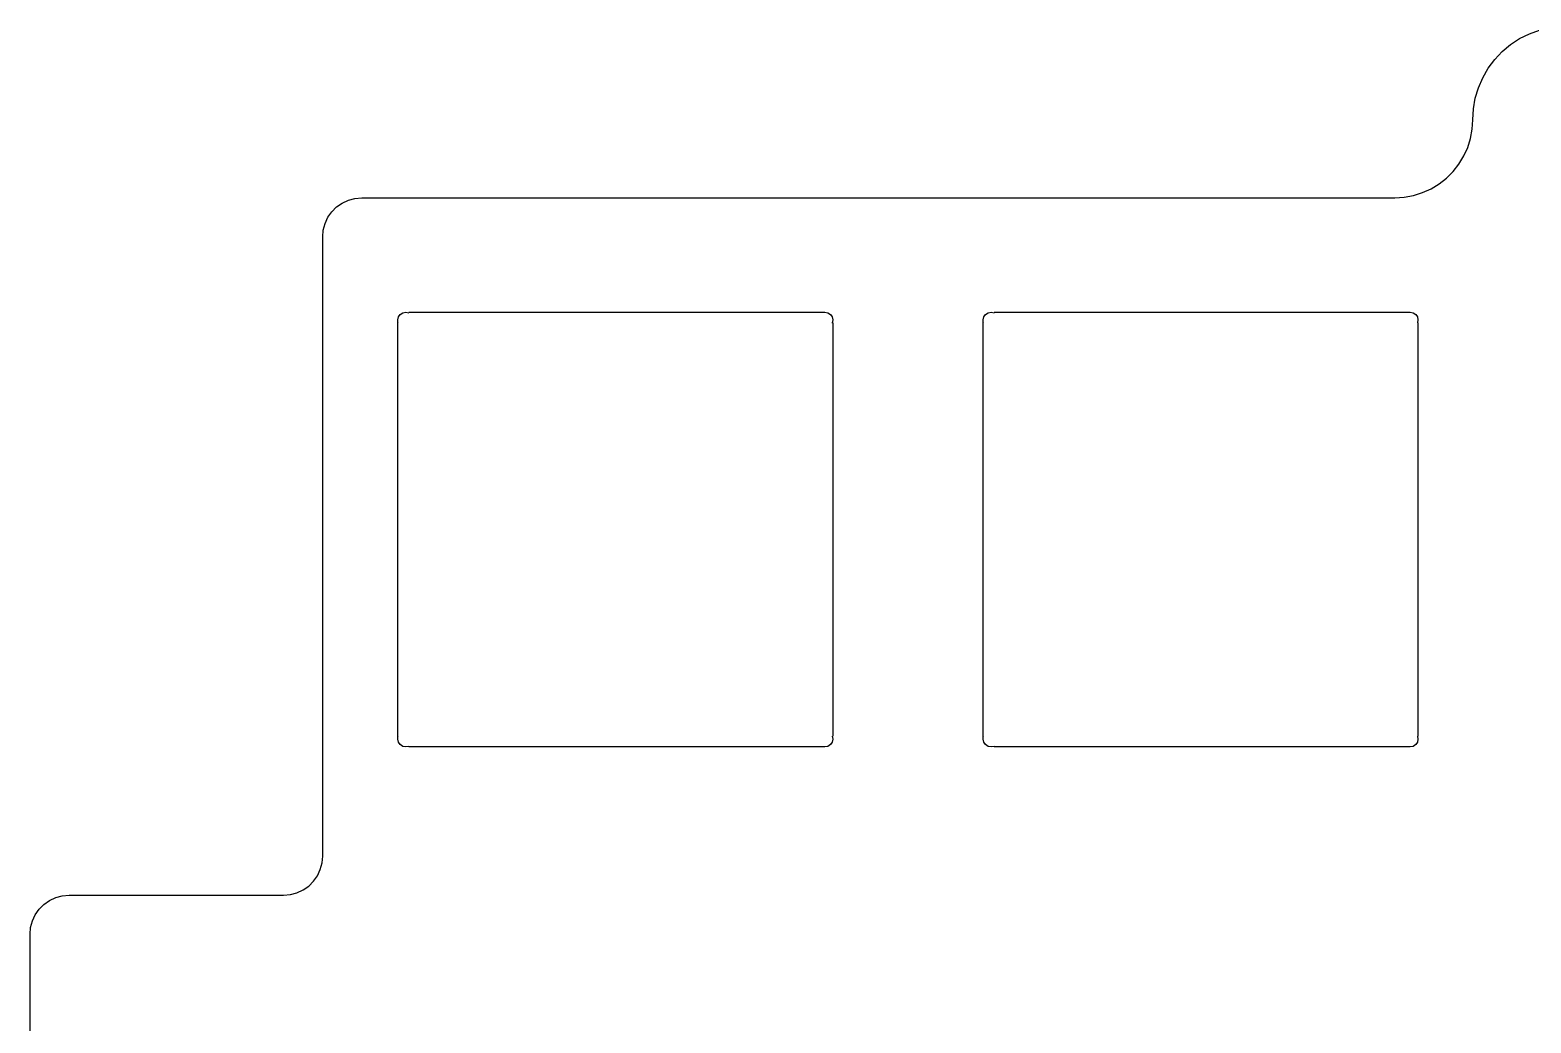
# Model space of a CAD drawing. Extents: x 229 to 416, y -167 to -34.
# Drawn here: x 238.12 to 286.98, y -66.86 to -34.55 of the extents above; entities that cross this region are included whole.
import ezdxf

# ---------------------------------------------------------------- set-up
doc = ezdxf.new("R2010")
doc.units = 0
doc.layers.add('Part__Feature1553', color=7, linetype='CONTINUOUS')

msp = doc.modelspace()

# ---------------------------------------------------------------- linework, layer by layer
at = {"layer": 'Part__Feature1553'}
for p, q in [((286.607, -34.8254), (286.924, -34.6663)), ((286.607, -34.8254, 1.58), (286.924, -34.6663, 1.58)), ((286.607, -34.8254, 1.58), (286.924, -34.6663, 1.58)), ((286.607, -34.8254), (286.924, -34.6663)), ((286.924, -34.6663), (287.257, -34.545)), ((286.924, -34.6663, 1.58), (287.257, -34.545, 1.58)), ((286.924, -34.6663, 1.58), (287.257, -34.545, 1.58)), ((286.924, -34.6663), (287.257, -34.545)), ((286.924, -34.6663), (286.924, -34.6663, 1.58)), ((286.924, -34.6663), (286.924, -34.6663, 1.58)), ((286.04, -35.248), (286.311, -35.0201)), ((286.04, -35.248, 1.58), (286.311, -35.0201, 1.58)), ((286.04, -35.248, 1.58), (286.311, -35.0201, 1.58)), ((286.04, -35.248), (286.311, -35.0201)), ((286.311, -35.0201), (286.607, -34.8254)), ((286.311, -35.0201, 1.58), (286.607, -34.8254, 1.58)), ((286.311, -35.0201, 1.58), (286.607, -34.8254, 1.58)), ((286.311, -35.0201), (286.607, -34.8254)), ((286.311, -35.0201), (286.311, -35.0201, 1.58)), ((286.311, -35.0201), (286.311, -35.0201, 1.58)), ((286.607, -34.8254), (286.607, -34.8254, 1.58)), ((286.607, -34.8254), (286.607, -34.8254, 1.58)), ((285.585, -35.7901), (285.796, -35.5058)), ((285.585, -35.7901, 1.58), (285.796, -35.5058, 1.58)), ((285.585, -35.7901, 1.58), (285.796, -35.5058, 1.58)), ((285.585, -35.7901), (285.796, -35.5058)), ((285.796, -35.5058), (286.04, -35.248)), ((285.796, -35.5058, 1.58), (286.04, -35.248, 1.58)), ((285.796, -35.5058, 1.58), (286.04, -35.248, 1.58)), ((285.796, -35.5058), (286.04, -35.248)), ((285.796, -35.5058), (285.796, -35.5058, 1.58)), ((285.796, -35.5058), (285.796, -35.5058, 1.58)), ((286.04, -35.248), (286.04, -35.248, 1.58)), ((286.04, -35.248), (286.04, -35.248, 1.58)), ((285.267, -36.4225), (285.407, -36.0971)), ((285.267, -36.4225, 1.58), (285.407, -36.0971, 1.58)), ((285.267, -36.4225, 1.58), (285.407, -36.0971, 1.58)), ((285.267, -36.4225), (285.407, -36.0971)), ((285.407, -36.0971), (285.585, -35.7901)), ((285.407, -36.0971, 1.58), (285.585, -35.7901, 1.58)), ((285.407, -36.0971, 1.58), (285.585, -35.7901, 1.58)), ((285.407, -36.0971), (285.585, -35.7901)), ((285.407, -36.0971), (285.407, -36.0971, 1.58)), ((285.407, -36.0971), (285.407, -36.0971, 1.58)), ((285.585, -35.7901), (285.585, -35.7901, 1.58)), ((285.585, -35.7901), (285.585, -35.7901, 1.58)), ((285.165, -36.7621), (285.267, -36.4225)), ((285.165, -36.7621, 1.58), (285.267, -36.4225, 1.58)), ((285.165, -36.7621, 1.58), (285.267, -36.4225, 1.58)), ((285.165, -36.7621), (285.267, -36.4225)), ((285.267, -36.4225), (285.267, -36.4225, 1.58)), ((285.267, -36.4225), (285.267, -36.4225, 1.58)), ((285.083, -37.465), (285.104, -37.1111)), ((285.083, -37.465, 1.58), (285.104, -37.1111, 1.58)), ((285.083, -37.465, 1.58), (285.104, -37.1111, 1.58)), ((285.083, -37.465), (285.104, -37.1111)), ((285.104, -37.1111), (285.165, -36.7621)), ((285.104, -37.1111, 1.58), (285.165, -36.7621, 1.58)), ((285.104, -37.1111, 1.58), (285.165, -36.7621, 1.58)), ((285.104, -37.1111), (285.165, -36.7621)), ((285.104, -37.1111), (285.104, -37.1111, 1.58)), ((285.104, -37.1111), (285.104, -37.1111, 1.58)), ((285.165, -36.7621), (285.165, -36.7621, 1.58)), ((285.165, -36.7621), (285.165, -36.7621, 1.58)), ((285.065, -37.7709), (285.083, -37.465)), ((285.065, -37.7709, 1.58), (285.083, -37.465, 1.58)), ((285.065, -37.7709, 1.58), (285.083, -37.465, 1.58)), ((285.065, -37.7709), (285.083, -37.465)), ((285.083, -37.465), (285.083, -37.465, 1.58)), ((285.083, -37.465), (285.083, -37.465, 1.58)), ((284.918, -38.3648), (285.01, -38.0723)), ((284.918, -38.3648, 1.58), (285.01, -38.0723, 1.58)), ((284.918, -38.3648, 1.58), (285.01, -38.0723, 1.58)), ((284.918, -38.3648), (285.01, -38.0723)), ((285.01, -38.0723), (285.065, -37.7709)), ((285.01, -38.0723, 1.58), (285.065, -37.7709, 1.58)), ((285.01, -38.0723, 1.58), (285.065, -37.7709, 1.58)), ((285.01, -38.0723), (285.065, -37.7709)), ((285.01, -38.0723), (285.01, -38.0723, 1.58)), ((285.01, -38.0723), (285.01, -38.0723, 1.58)), ((285.065, -37.7709), (285.065, -37.7709, 1.58)), ((285.065, -37.7709), (285.065, -37.7709, 1.58)), ((284.793, -38.6442), (284.918, -38.3648)), ((284.793, -38.6442, 1.58), (284.918, -38.3648, 1.58)), ((284.793, -38.6442, 1.58), (284.918, -38.3648, 1.58)), ((284.793, -38.6442), (284.918, -38.3648)), ((284.918, -38.3648), (284.918, -38.3648, 1.58)), ((284.918, -38.3648), (284.918, -38.3648, 1.58)), ((284.445, -39.1477), (284.634, -38.9065)), ((284.445, -39.1477, 1.58), (284.634, -38.9065, 1.58)), ((284.445, -39.1477, 1.58), (284.634, -38.9065, 1.58)), ((284.445, -39.1477), (284.634, -38.9065)), ((284.634, -38.9065), (284.793, -38.6442)), ((284.634, -38.9065, 1.58), (284.793, -38.6442, 1.58)), ((284.634, -38.9065, 1.58), (284.793, -38.6442, 1.58)), ((284.634, -38.9065), (284.793, -38.6442)), ((284.634, -38.9065), (284.634, -38.9065, 1.58)), ((284.634, -38.9065), (284.634, -38.9065, 1.58)), ((284.793, -38.6442), (284.793, -38.6442, 1.58)), ((284.793, -38.6442), (284.793, -38.6442, 1.58)), ((283.725, -39.7118), (283.987, -39.5533)), ((283.725, -39.7118, 1.58), (283.987, -39.5533, 1.58)), ((283.725, -39.7118, 1.58), (283.987, -39.5533, 1.58)), ((283.725, -39.7118), (283.987, -39.5533)), ((283.987, -39.5533), (284.228, -39.3643)), ((283.987, -39.5533, 1.58), (284.228, -39.3643, 1.58)), ((283.987, -39.5533, 1.58), (284.228, -39.3643, 1.58)), ((283.987, -39.5533), (284.228, -39.3643)), ((283.987, -39.5533), (283.987, -39.5533, 1.58)), ((283.987, -39.5533), (283.987, -39.5533, 1.58)), ((284.228, -39.3643), (284.445, -39.1477)), ((284.228, -39.3643, 1.58), (284.445, -39.1477, 1.58)), ((284.228, -39.3643, 1.58), (284.445, -39.1477, 1.58)), ((284.228, -39.3643), (284.445, -39.1477)), ((284.228, -39.3643), (284.228, -39.3643, 1.58)), ((284.228, -39.3643), (284.228, -39.3643, 1.58)), ((284.445, -39.1477), (284.445, -39.1477, 1.58)), ((284.445, -39.1477), (284.445, -39.1477, 1.58)), ((248.486, -40.0816), (248.699, -40.0243)), ((248.486, -40.0816, 1.58), (248.699, -40.0243, 1.58)), ((248.486, -40.0816, 1.58), (248.699, -40.0243, 1.58)), ((248.486, -40.0816), (248.699, -40.0243)), ((248.699, -40.0243), (248.92, -40.0025)), ((248.699, -40.0243, 1.58), (248.92, -40.0025, 1.58)), ((248.699, -40.0243, 1.58), (248.92, -40.0025, 1.58)), ((248.699, -40.0243), (248.92, -40.0025)), ((248.699, -40.0243), (248.699, -40.0243, 1.58)), ((248.699, -40.0243), (248.699, -40.0243, 1.58)), ((248.92, -40.0025), (282.546, -40.0025)), ((248.92, -40.0025, 1.58), (282.546, -40.0025, 1.58)), ((248.92, -40.0025), (248.92, -40.0025, 1.58)), ((248.92, -40.0025, 1.58), (282.546, -40.0025, 1.58)), ((248.92, -40.0025), (282.546, -40.0025)), ((248.92, -40.0025), (248.92, -40.0025, 1.58)), ((282.546, -40.0025), (282.852, -39.984)), ((282.546, -40.0025, 1.58), (282.852, -39.984, 1.58)), ((282.546, -40.0025, 1.58), (282.852, -39.984, 1.58)), ((282.546, -40.0025), (282.852, -39.984)), ((282.546, -40.0025), (282.546, -40.0025, 1.58)), ((282.546, -40.0025), (282.546, -40.0025, 1.58)), ((282.852, -39.984), (283.153, -39.9288)), ((282.852, -39.984, 1.58), (283.153, -39.9288, 1.58)), ((282.852, -39.984, 1.58), (283.153, -39.9288, 1.58)), ((282.852, -39.984), (283.153, -39.9288)), ((282.852, -39.984), (282.852, -39.984, 1.58)), ((282.852, -39.984), (282.852, -39.984, 1.58)), ((283.153, -39.9288), (283.446, -39.8376)), ((283.153, -39.9288, 1.58), (283.446, -39.8376, 1.58)), ((283.153, -39.9288, 1.58), (283.446, -39.8376, 1.58)), ((283.153, -39.9288), (283.446, -39.8376)), ((283.153, -39.9288), (283.153, -39.9288, 1.58)), ((283.153, -39.9288), (283.153, -39.9288, 1.58)), ((283.446, -39.8376), (283.725, -39.7118)), ((283.446, -39.8376, 1.58), (283.725, -39.7118, 1.58)), ((283.446, -39.8376, 1.58), (283.725, -39.7118, 1.58)), ((283.446, -39.8376), (283.725, -39.7118)), ((283.446, -39.8376), (283.446, -39.8376, 1.58)), ((283.446, -39.8376), (283.446, -39.8376, 1.58)), ((283.725, -39.7118), (283.725, -39.7118, 1.58)), ((283.725, -39.7118), (283.725, -39.7118, 1.58)), ((247.82, -40.64), (247.947, -40.4587)), ((247.82, -40.64, 1.58), (247.947, -40.4587, 1.58)), ((247.82, -40.64, 1.58), (247.947, -40.4587, 1.58)), ((247.82, -40.64), (247.947, -40.4587)), ((247.947, -40.4587), (248.104, -40.3021)), ((247.947, -40.4587, 1.58), (248.104, -40.3021, 1.58)), ((247.947, -40.4587, 1.58), (248.104, -40.3021, 1.58)), ((247.947, -40.4587), (248.104, -40.3021)), ((247.947, -40.4587), (247.947, -40.4587, 1.58)), ((247.947, -40.4587), (247.947, -40.4587, 1.58)), ((248.104, -40.3021), (248.285, -40.1751)), ((248.104, -40.3021, 1.58), (248.285, -40.1751, 1.58)), ((248.104, -40.3021, 1.58), (248.285, -40.1751, 1.58)), ((248.104, -40.3021), (248.285, -40.1751)), ((248.104, -40.3021), (248.104, -40.3021, 1.58)), ((248.104, -40.3021), (248.104, -40.3021, 1.58)), ((248.285, -40.1751), (248.486, -40.0816)), ((248.285, -40.1751, 1.58), (248.486, -40.0816, 1.58)), ((248.285, -40.1751, 1.58), (248.486, -40.0816, 1.58)), ((248.285, -40.1751), (248.486, -40.0816)), ((248.285, -40.1751), (248.285, -40.1751, 1.58)), ((248.285, -40.1751), (248.285, -40.1751, 1.58)), ((248.486, -40.0816), (248.486, -40.0816, 1.58)), ((248.486, -40.0816), (248.486, -40.0816, 1.58)), ((247.669, -41.0545), (247.727, -40.8406)), ((247.669, -41.0545, 1.58), (247.727, -40.8406, 1.58)), ((247.669, -41.0545, 1.58), (247.727, -40.8406, 1.58)), ((247.669, -41.0545), (247.727, -40.8406)), ((247.727, -40.8406), (247.82, -40.64)), ((247.727, -40.8406, 1.58), (247.82, -40.64, 1.58)), ((247.727, -40.8406, 1.58), (247.82, -40.64, 1.58)), ((247.727, -40.8406), (247.82, -40.64)), ((247.727, -40.8406), (247.727, -40.8406, 1.58)), ((247.727, -40.8406), (247.727, -40.8406, 1.58)), ((247.82, -40.64), (247.82, -40.64, 1.58)), ((247.82, -40.64), (247.82, -40.64, 1.58)), ((247.65, -41.275), (247.669, -41.0545)), ((247.65, -41.275, 1.58), (247.669, -41.0545, 1.58)), ((247.65, -41.275, 1.58), (247.669, -41.0545, 1.58)), ((247.65, -41.275), (247.669, -41.0545)), ((247.65, -61.43), (247.65, -41.275)), ((247.65, -61.43, 1.58), (247.65, -41.275, 1.58)), ((247.65, -41.275), (247.65, -41.275, 1.58)), ((247.65, -61.43, 1.58), (247.65, -41.275, 1.58)), ((247.65, -41.275), (247.65, -41.275, 1.58)), ((247.65, -61.43), (247.65, -41.275)), ((247.669, -41.0545), (247.669, -41.0545, 1.58)), ((247.669, -41.0545), (247.669, -41.0545, 1.58)), ((250.1, -43.979), (250.119, -43.8818)), ((250.1, -43.979, 1.58), (250.119, -43.8818, 1.58)), ((250.1, -43.979, 1.58), (250.119, -43.8818, 1.58)), ((250.1, -43.979), (250.119, -43.8818)), ((250.119, -43.8818), (250.174, -43.7994)), ((250.119, -43.8818, 1.58), (250.174, -43.7994, 1.58)), ((250.119, -43.8818, 1.58), (250.174, -43.7994, 1.58)), ((250.119, -43.8818), (250.174, -43.7994)), ((250.119, -43.8818), (250.119, -43.8818, 1.58)), ((250.119, -43.8818), (250.119, -43.8818, 1.58)), ((250.174, -43.7994), (250.257, -43.7443)), ((250.174, -43.7994, 1.58), (250.257, -43.7443, 1.58)), ((250.174, -43.7994, 1.58), (250.257, -43.7443, 1.58)), ((250.174, -43.7994), (250.257, -43.7443)), ((250.174, -43.7994), (250.174, -43.7994, 1.58)), ((250.174, -43.7994), (250.174, -43.7994, 1.58)), ((250.257, -43.7443), (250.354, -43.725)), ((250.257, -43.7443, 1.58), (250.354, -43.725, 1.58)), ((250.257, -43.7443, 1.58), (250.354, -43.725, 1.58)), ((250.257, -43.7443), (250.354, -43.725)), ((250.257, -43.7443), (250.257, -43.7443, 1.58)), ((250.257, -43.7443), (250.257, -43.7443, 1.58)), ((250.354, -43.725), (250.451, -43.7443)), ((250.354, -43.725, 1.58), (250.456, -43.7452, 1.58)), ((250.354, -43.725), (250.354, -43.725, 1.58)), ((250.354, -43.725), (250.354, -43.725, 1.58)), ((250.354, -43.725, 1.58), (250.456, -43.7452, 1.58)), ((250.354, -43.725), (250.451, -43.7443)), ((250.451, -43.725), (263.899, -43.725)), ((250.451, -43.725), (263.899, -43.725)), ((250.451, -43.7443), (250.451, -43.7443, 1.58)), ((250.451, -43.7443), (250.451, -43.7443, 1.58)), ((250.455, -43.725, 1.58), (263.899, -43.725, 1.58)), ((250.455, -43.725, 1.58), (263.899, -43.725, 1.58)), ((263.899, -43.725), (263.996, -43.725)), ((263.899, -43.725, 1.58), (263.996, -43.725, 1.58)), ((263.899, -43.725), (263.996, -43.725)), ((263.899, -43.725, 1.58), (263.996, -43.725, 1.58)), ((263.899, -43.7443), (263.899, -43.7443, 1.58)), ((263.899, -43.7443), (263.899, -43.7443, 1.58)), ((263.996, -43.725), (264.093, -43.7443)), ((263.996, -43.725, 1.58), (264.093, -43.7443, 1.58)), ((263.996, -43.725), (263.996, -43.725, 1.58)), ((263.996, -43.725), (263.996, -43.725, 1.58)), ((263.996, -43.725, 1.58), (264.093, -43.7443, 1.58)), ((263.996, -43.725), (264.093, -43.7443)), ((264.093, -43.7443), (264.176, -43.7994)), ((264.093, -43.7443, 1.58), (264.176, -43.7994, 1.58)), ((264.093, -43.7443), (264.093, -43.7443, 1.58)), ((264.093, -43.7443), (264.093, -43.7443, 1.58)), ((264.093, -43.7443, 1.58), (264.176, -43.7994, 1.58)), ((264.093, -43.7443), (264.176, -43.7994)), ((264.176, -43.7994), (264.231, -43.8818)), ((264.176, -43.7994, 1.58), (264.231, -43.8818, 1.58)), ((264.176, -43.7994), (264.176, -43.7994, 1.58)), ((264.176, -43.7994), (264.176, -43.7994, 1.58)), ((264.176, -43.7994, 1.58), (264.231, -43.8818, 1.58)), ((264.176, -43.7994), (264.231, -43.8818)), ((264.231, -43.8818), (264.25, -43.979)), ((264.231, -43.8818, 1.58), (264.25, -43.979, 1.58)), ((264.231, -43.8818), (264.231, -43.8818, 1.58)), ((264.231, -43.8818), (264.231, -43.8818, 1.58)), ((264.231, -43.8818, 1.58), (264.25, -43.979, 1.58)), ((264.231, -43.8818), (264.25, -43.979)), ((269.15, -43.979), (269.169, -43.8818)), ((269.15, -43.979, 1.58), (269.169, -43.8818, 1.58)), ((269.15, -43.979, 1.58), (269.169, -43.8818, 1.58)), ((269.15, -43.979), (269.169, -43.8818)), ((269.169, -43.8818), (269.224, -43.7994)), ((269.169, -43.8818, 1.58), (269.224, -43.7994, 1.58)), ((269.169, -43.8818, 1.58), (269.224, -43.7994, 1.58)), ((269.169, -43.8818), (269.224, -43.7994)), ((269.169, -43.8818), (269.169, -43.8818, 1.58)), ((269.169, -43.8818), (269.169, -43.8818, 1.58)), ((269.224, -43.7994), (269.307, -43.7443)), ((269.224, -43.7994, 1.58), (269.307, -43.7443, 1.58)), ((269.224, -43.7994, 1.58), (269.307, -43.7443, 1.58)), ((269.224, -43.7994), (269.307, -43.7443)), ((269.224, -43.7994), (269.224, -43.7994, 1.58)), ((269.224, -43.7994), (269.224, -43.7994, 1.58)), ((269.307, -43.7443), (269.404, -43.725)), ((269.307, -43.7443, 1.58), (269.404, -43.725, 1.58)), ((269.307, -43.7443, 1.58), (269.404, -43.725, 1.58)), ((269.307, -43.7443), (269.404, -43.725)), ((269.307, -43.7443), (269.307, -43.7443, 1.58)), ((269.307, -43.7443), (269.307, -43.7443, 1.58)), ((269.404, -43.725), (269.501, -43.7443)), ((269.404, -43.725, 1.58), (269.501, -43.7443, 1.58)), ((269.404, -43.725), (269.404, -43.725, 1.58)), ((269.404, -43.725), (269.404, -43.725, 1.58)), ((269.404, -43.725, 1.58), (269.501, -43.7443, 1.58)), ((269.404, -43.725), (269.501, -43.7443)), ((269.501, -43.725), (282.949, -43.725)), ((269.501, -43.725, 1.58), (282.949, -43.725, 1.58)), ((269.501, -43.725), (282.949, -43.725)), ((269.501, -43.725, 1.58), (282.949, -43.725, 1.58)), ((269.501, -43.7443), (269.501, -43.7443, 1.58)), ((269.501, -43.7443), (269.501, -43.7443, 1.58)), ((282.949, -43.725), (283.046, -43.725)), ((282.949, -43.725, 1.58), (283.046, -43.725, 1.58)), ((282.949, -43.725), (283.046, -43.725)), ((282.949, -43.725, 1.58), (283.046, -43.725, 1.58)), ((282.949, -43.7443), (282.949, -43.7443, 1.58)), ((282.949, -43.7443), (282.949, -43.7443, 1.58)), ((283.046, -43.725), (283.143, -43.7443)), ((283.046, -43.725, 1.58), (283.143, -43.7443, 1.58)), ((283.046, -43.725), (283.046, -43.725, 1.58)), ((283.046, -43.725), (283.046, -43.725, 1.58)), ((283.046, -43.725, 1.58), (283.143, -43.7443, 1.58)), ((283.046, -43.725), (283.143, -43.7443)), ((283.143, -43.7443), (283.226, -43.7994)), ((283.143, -43.7443, 1.58), (283.226, -43.7994, 1.58)), ((283.143, -43.7443), (283.143, -43.7443, 1.58)), ((283.143, -43.7443), (283.143, -43.7443, 1.58)), ((283.143, -43.7443, 1.58), (283.226, -43.7994, 1.58)), ((283.143, -43.7443), (283.226, -43.7994)), ((283.226, -43.7994), (283.281, -43.8818)), ((283.226, -43.7994, 1.58), (283.281, -43.8818, 1.58)), ((283.226, -43.7994), (283.226, -43.7994, 1.58)), ((283.226, -43.7994), (283.226, -43.7994, 1.58)), ((283.226, -43.7994, 1.58), (283.281, -43.8818, 1.58)), ((283.226, -43.7994), (283.281, -43.8818)), ((283.281, -43.8818), (283.3, -43.979)), ((283.281, -43.8818, 1.58), (283.3, -43.979, 1.58)), ((283.281, -43.8818), (283.281, -43.8818, 1.58)), ((283.281, -43.8818), (283.281, -43.8818, 1.58)), ((283.281, -43.8818, 1.58), (283.3, -43.979, 1.58)), ((283.281, -43.8818), (283.3, -43.979)), ((250.1, -44.0762), (250.1, -43.979)), ((250.1, -44.0762, 1.58), (250.1, -43.979, 1.58)), ((250.1, -44.0762), (250.1, -43.979)), ((250.1, -44.0762, 1.58), (250.1, -43.979, 1.58)), ((250.1, -43.979), (250.1, -43.979, 1.58)), ((250.1, -43.979), (250.1, -43.979, 1.58)), ((250.1, -57.5238), (250.1, -44.0762)), ((250.1, -57.5196, 1.58), (250.1, -44.0762, 1.58)), ((250.1, -57.5238), (250.1, -44.0762)), ((250.1, -57.5196, 1.58), (250.1, -44.0762, 1.58)), ((250.119, -44.0762), (250.119, -44.0762, 1.58)), ((250.119, -44.0762), (250.119, -44.0762, 1.58)), ((264.25, -43.979, 1.58), (264.23, -44.0807, 1.58)), ((264.25, -43.979, 1.58), (264.23, -44.0807, 1.58)), ((264.25, -43.979), (264.231, -44.0762)), ((264.25, -43.979), (264.231, -44.0762)), ((264.231, -44.0762), (264.231, -44.0762, 1.58)), ((264.231, -44.0762), (264.231, -44.0762, 1.58)), ((264.25, -43.979), (264.25, -43.979, 1.58)), ((264.25, -43.979), (264.25, -43.979, 1.58)), ((264.25, -44.0762), (264.25, -57.5238)), ((264.25, -44.0762), (264.25, -57.5238)), ((264.25, -44.0804, 1.58), (264.25, -57.5238, 1.58)), ((264.25, -44.0804, 1.58), (264.25, -57.5238, 1.58)), ((269.15, -44.0762), (269.15, -43.979)), ((269.15, -44.0762, 1.58), (269.15, -43.979, 1.58)), ((269.15, -44.0762), (269.15, -43.979)), ((269.15, -44.0762, 1.58), (269.15, -43.979, 1.58)), ((269.15, -43.979), (269.15, -43.979, 1.58)), ((269.15, -43.979), (269.15, -43.979, 1.58)), ((269.15, -57.5238), (269.15, -44.0762)), ((269.15, -57.5238, 1.58), (269.15, -44.0762, 1.58)), ((269.15, -57.5238), (269.15, -44.0762)), ((269.15, -57.5238, 1.58), (269.15, -44.0762, 1.58)), ((269.169, -44.0762), (269.169, -44.0762, 1.58)), ((269.169, -44.0762), (269.169, -44.0762, 1.58)), ((283.3, -43.979), (283.281, -44.0762)), ((283.3, -43.979, 1.58), (283.281, -44.0762, 1.58)), ((283.3, -43.979, 1.58), (283.281, -44.0762, 1.58)), ((283.3, -43.979), (283.281, -44.0762)), ((283.281, -44.0762), (283.281, -44.0762, 1.58)), ((283.281, -44.0762), (283.281, -44.0762, 1.58)), ((283.3, -43.979), (283.3, -43.979, 1.58)), ((283.3, -43.979), (283.3, -43.979, 1.58)), ((283.3, -44.0762), (283.3, -57.5238)), ((283.3, -44.0762, 1.58), (283.3, -57.5238, 1.58)), ((283.3, -44.0762), (283.3, -57.5238)), ((283.3, -44.0762, 1.58), (283.3, -57.5238, 1.58)), ((250.1, -57.621, 1.58), (250.1, -57.5196, 1.58)), ((250.1, -57.621, 1.58), (250.1, -57.5196, 1.58)), ((250.1, -57.621), (250.1, -57.5238)), ((250.1, -57.621), (250.1, -57.5238)), ((250.119, -57.7182), (250.1, -57.621)), ((250.119, -57.7182, 1.58), (250.1, -57.621, 1.58)), ((250.119, -57.7182, 1.58), (250.1, -57.621, 1.58)), ((250.1, -57.621), (250.1, -57.621, 1.58)), ((250.119, -57.7182), (250.1, -57.621)), ((250.1, -57.621), (250.1, -57.621, 1.58)), ((250.119, -57.5238), (250.119, -57.5238, 1.58)), ((250.119, -57.5238), (250.119, -57.5238, 1.58)), ((264.231, -57.5238), (264.25, -57.621)), ((264.231, -57.5238, 1.58), (264.25, -57.621, 1.58)), ((264.231, -57.5238), (264.231, -57.5238, 1.58)), ((264.231, -57.5238), (264.231, -57.5238, 1.58)), ((264.231, -57.5238, 1.58), (264.25, -57.621, 1.58)), ((264.231, -57.5238), (264.25, -57.621)), ((264.25, -57.621), (264.231, -57.7182)), ((264.25, -57.621, 1.58), (264.231, -57.7182, 1.58)), ((264.25, -57.621, 1.58), (264.231, -57.7182, 1.58)), ((264.25, -57.621), (264.231, -57.7182)), ((264.25, -57.621), (264.25, -57.621, 1.58)), ((264.25, -57.621), (264.25, -57.621, 1.58)), ((269.15, -57.621), (269.15, -57.5238)), ((269.15, -57.621, 1.58), (269.15, -57.5238, 1.58)), ((269.15, -57.621), (269.15, -57.5238)), ((269.15, -57.621, 1.58), (269.15, -57.5238, 1.58)), ((269.169, -57.7182), (269.15, -57.621)), ((269.169, -57.7182, 1.58), (269.15, -57.621, 1.58)), ((269.169, -57.7182, 1.58), (269.15, -57.621, 1.58)), ((269.15, -57.621), (269.15, -57.621, 1.58)), ((269.169, -57.7182), (269.15, -57.621)), ((269.15, -57.621), (269.15, -57.621, 1.58)), ((269.169, -57.5238), (269.169, -57.5238, 1.58)), ((269.169, -57.5238), (269.169, -57.5238, 1.58)), ((283.281, -57.5238), (283.3, -57.621)), ((283.281, -57.5238, 1.58), (283.3, -57.621, 1.58)), ((283.281, -57.5238), (283.281, -57.5238, 1.58)), ((283.281, -57.5238), (283.281, -57.5238, 1.58)), ((283.281, -57.5238, 1.58), (283.3, -57.621, 1.58)), ((283.281, -57.5238), (283.3, -57.621)), ((283.3, -57.621), (283.281, -57.7182)), ((283.3, -57.621, 1.58), (283.281, -57.7182, 1.58)), ((283.3, -57.621, 1.58), (283.281, -57.7182, 1.58)), ((283.3, -57.621), (283.281, -57.7182)), ((283.3, -57.621), (283.3, -57.621, 1.58)), ((283.3, -57.621), (283.3, -57.621, 1.58)), ((250.174, -57.8006), (250.119, -57.7182)), ((250.174, -57.8006, 1.58), (250.119, -57.7182, 1.58)), ((250.174, -57.8006, 1.58), (250.119, -57.7182, 1.58)), ((250.119, -57.7182), (250.119, -57.7182, 1.58)), ((250.174, -57.8006), (250.119, -57.7182)), ((250.119, -57.7182), (250.119, -57.7182, 1.58)), ((250.257, -57.8557), (250.174, -57.8006)), ((250.257, -57.8557, 1.58), (250.174, -57.8006, 1.58)), ((250.257, -57.8557, 1.58), (250.174, -57.8006, 1.58)), ((250.174, -57.8006), (250.174, -57.8006, 1.58)), ((250.257, -57.8557), (250.174, -57.8006)), ((250.174, -57.8006), (250.174, -57.8006, 1.58)), ((250.354, -57.875), (250.257, -57.8557)), ((250.354, -57.875, 1.58), (250.257, -57.8557, 1.58)), ((250.354, -57.875, 1.58), (250.257, -57.8557, 1.58)), ((250.257, -57.8557), (250.257, -57.8557, 1.58)), ((250.354, -57.875), (250.257, -57.8557)), ((250.257, -57.8557), (250.257, -57.8557, 1.58)), ((250.451, -57.8557), (250.354, -57.875)), ((250.451, -57.8557, 1.58), (250.354, -57.875, 1.58)), ((250.451, -57.8557, 1.58), (250.354, -57.875, 1.58)), ((250.451, -57.8557), (250.354, -57.875)), ((250.354, -57.875), (250.354, -57.875, 1.58)), ((250.354, -57.875), (250.354, -57.875, 1.58)), ((250.451, -57.8557), (250.451, -57.8557, 1.58)), ((250.451, -57.8557), (250.451, -57.8557, 1.58)), ((263.899, -57.875), (250.451, -57.875)), ((263.895, -57.875, 1.58), (250.451, -57.875, 1.58)), ((263.899, -57.875), (250.451, -57.875)), ((263.895, -57.875, 1.58), (250.451, -57.875, 1.58)), ((263.996, -57.875, 1.58), (263.895, -57.875, 1.58)), ((263.996, -57.875, 1.58), (263.895, -57.875, 1.58)), ((263.899, -57.8557), (263.899, -57.8557, 1.58)), ((263.899, -57.8557), (263.899, -57.8557, 1.58)), ((263.996, -57.875), (263.899, -57.875)), ((263.996, -57.875), (263.899, -57.875)), ((264.093, -57.8557), (263.996, -57.875)), ((264.093, -57.8557, 1.58), (263.996, -57.875, 1.58)), ((264.093, -57.8557, 1.58), (263.996, -57.875, 1.58)), ((264.093, -57.8557), (263.996, -57.875)), ((263.996, -57.875), (263.996, -57.875, 1.58)), ((263.996, -57.875), (263.996, -57.875, 1.58)), ((264.176, -57.8006), (264.093, -57.8557)), ((264.176, -57.8006, 1.58), (264.093, -57.8557, 1.58)), ((264.176, -57.8006, 1.58), (264.093, -57.8557, 1.58)), ((264.176, -57.8006), (264.093, -57.8557)), ((264.093, -57.8557), (264.093, -57.8557, 1.58)), ((264.093, -57.8557), (264.093, -57.8557, 1.58)), ((264.231, -57.7182), (264.176, -57.8006)), ((264.231, -57.7182, 1.58), (264.176, -57.8006, 1.58)), ((264.231, -57.7182, 1.58), (264.176, -57.8006, 1.58)), ((264.231, -57.7182), (264.176, -57.8006)), ((264.176, -57.8006), (264.176, -57.8006, 1.58)), ((264.176, -57.8006), (264.176, -57.8006, 1.58)), ((264.231, -57.7182), (264.231, -57.7182, 1.58)), ((264.231, -57.7182), (264.231, -57.7182, 1.58)), ((269.224, -57.8006), (269.169, -57.7182)), ((269.224, -57.8006, 1.58), (269.169, -57.7182, 1.58)), ((269.224, -57.8006, 1.58), (269.169, -57.7182, 1.58)), ((269.169, -57.7182), (269.169, -57.7182, 1.58)), ((269.224, -57.8006), (269.169, -57.7182)), ((269.169, -57.7182), (269.169, -57.7182, 1.58)), ((269.307, -57.8557), (269.224, -57.8006)), ((269.307, -57.8557, 1.58), (269.224, -57.8006, 1.58)), ((269.307, -57.8557, 1.58), (269.224, -57.8006, 1.58)), ((269.224, -57.8006), (269.224, -57.8006, 1.58)), ((269.307, -57.8557), (269.224, -57.8006)), ((269.224, -57.8006), (269.224, -57.8006, 1.58)), ((269.404, -57.875), (269.307, -57.8557)), ((269.404, -57.875, 1.58), (269.307, -57.8557, 1.58)), ((269.404, -57.875, 1.58), (269.307, -57.8557, 1.58)), ((269.307, -57.8557), (269.307, -57.8557, 1.58)), ((269.404, -57.875), (269.307, -57.8557)), ((269.307, -57.8557), (269.307, -57.8557, 1.58)), ((269.501, -57.8557), (269.404, -57.875)), ((269.501, -57.8557, 1.58), (269.404, -57.875, 1.58)), ((269.501, -57.8557, 1.58), (269.404, -57.875, 1.58)), ((269.501, -57.8557), (269.404, -57.875)), ((269.404, -57.875), (269.404, -57.875, 1.58)), ((269.404, -57.875), (269.404, -57.875, 1.58)), ((269.501, -57.8557), (269.501, -57.8557, 1.58)), ((269.501, -57.8557), (269.501, -57.8557, 1.58)), ((282.949, -57.875), (269.501, -57.875)), ((282.949, -57.875, 1.58), (269.501, -57.875, 1.58)), ((282.949, -57.875), (269.501, -57.875)), ((282.949, -57.875, 1.58), (269.501, -57.875, 1.58)), ((282.949, -57.8557), (282.949, -57.8557, 1.58)), ((282.949, -57.8557), (282.949, -57.8557, 1.58)), ((283.046, -57.875), (282.949, -57.875)), ((283.046, -57.875, 1.58), (282.949, -57.875, 1.58)), ((283.046, -57.875), (282.949, -57.875)), ((283.046, -57.875, 1.58), (282.949, -57.875, 1.58)), ((283.143, -57.8557), (283.046, -57.875)), ((283.143, -57.8557, 1.58), (283.046, -57.875, 1.58)), ((283.143, -57.8557, 1.58), (283.046, -57.875, 1.58)), ((283.143, -57.8557), (283.046, -57.875)), ((283.046, -57.875), (283.046, -57.875, 1.58)), ((283.046, -57.875), (283.046, -57.875, 1.58)), ((283.226, -57.8006), (283.143, -57.8557)), ((283.226, -57.8006, 1.58), (283.143, -57.8557, 1.58)), ((283.226, -57.8006, 1.58), (283.143, -57.8557, 1.58)), ((283.226, -57.8006), (283.143, -57.8557)), ((283.143, -57.8557), (283.143, -57.8557, 1.58)), ((283.143, -57.8557), (283.143, -57.8557, 1.58)), ((283.281, -57.7182), (283.226, -57.8006)), ((283.281, -57.7182, 1.58), (283.226, -57.8006, 1.58)), ((283.281, -57.7182, 1.58), (283.226, -57.8006, 1.58)), ((283.281, -57.7182), (283.226, -57.8006)), ((283.226, -57.8006), (283.226, -57.8006, 1.58)), ((283.226, -57.8006), (283.226, -57.8006, 1.58)), ((283.281, -57.7182), (283.281, -57.7182, 1.58)), ((283.281, -57.7182), (283.281, -57.7182, 1.58)), ((247.631, -61.6505), (247.65, -61.43)), ((247.631, -61.6505, 1.58), (247.65, -61.43, 1.58)), ((247.631, -61.6505, 1.58), (247.65, -61.43, 1.58)), ((247.631, -61.6505), (247.65, -61.43)), ((247.65, -61.43), (247.65, -61.43, 1.58)), ((247.65, -61.43), (247.65, -61.43, 1.58)), ((247.48, -62.065), (247.573, -61.8644)), ((247.48, -62.065, 1.58), (247.573, -61.8644, 1.58)), ((247.48, -62.065, 1.58), (247.573, -61.8644, 1.58)), ((247.48, -62.065), (247.573, -61.8644)), ((247.573, -61.8644), (247.631, -61.6505)), ((247.573, -61.8644, 1.58), (247.631, -61.6505, 1.58)), ((247.573, -61.8644, 1.58), (247.631, -61.6505, 1.58)), ((247.573, -61.8644), (247.631, -61.6505)), ((247.573, -61.8644), (247.573, -61.8644, 1.58)), ((247.573, -61.8644), (247.573, -61.8644, 1.58)), ((247.631, -61.6505), (247.631, -61.6505, 1.58)), ((247.631, -61.6505), (247.631, -61.6505, 1.58)), ((246.814, -62.6234), (247.015, -62.5299)), ((246.814, -62.6234, 1.58), (247.015, -62.5299, 1.58)), ((246.814, -62.6234, 1.58), (247.015, -62.5299, 1.58)), ((246.814, -62.6234), (247.015, -62.5299)), ((247.015, -62.5299), (247.196, -62.4029)), ((247.015, -62.5299, 1.58), (247.196, -62.4029, 1.58)), ((247.015, -62.5299, 1.58), (247.196, -62.4029, 1.58)), ((247.015, -62.5299), (247.196, -62.4029)), ((247.015, -62.5299), (247.015, -62.5299, 1.58)), ((247.015, -62.5299), (247.015, -62.5299, 1.58)), ((247.196, -62.4029), (247.353, -62.2463)), ((247.196, -62.4029, 1.58), (247.353, -62.2463, 1.58)), ((247.196, -62.4029, 1.58), (247.353, -62.2463, 1.58)), ((247.196, -62.4029), (247.353, -62.2463)), ((247.196, -62.4029), (247.196, -62.4029, 1.58)), ((247.196, -62.4029), (247.196, -62.4029, 1.58)), ((247.353, -62.2463), (247.48, -62.065)), ((247.353, -62.2463, 1.58), (247.48, -62.065, 1.58)), ((247.353, -62.2463, 1.58), (247.48, -62.065, 1.58)), ((247.353, -62.2463), (247.48, -62.065)), ((247.353, -62.2463), (247.353, -62.2463, 1.58)), ((247.353, -62.2463), (247.353, -62.2463, 1.58)), ((247.48, -62.065), (247.48, -62.065, 1.58)), ((247.48, -62.065), (247.48, -62.065, 1.58)), ((238.422, -63.1537), (238.579, -62.9971)), ((238.422, -63.1537, 1.58), (238.579, -62.9971, 1.58)), ((238.422, -63.1537, 1.58), (238.579, -62.9971, 1.58)), ((238.422, -63.1537), (238.579, -62.9971)), ((238.579, -62.9971), (238.76, -62.8701)), ((238.579, -62.9971, 1.58), (238.76, -62.8701, 1.58)), ((238.579, -62.9971, 1.58), (238.76, -62.8701, 1.58)), ((238.579, -62.9971), (238.76, -62.8701)), ((238.579, -62.9971), (238.579, -62.9971, 1.58)), ((238.579, -62.9971), (238.579, -62.9971, 1.58)), ((238.76, -62.8701), (238.961, -62.7766)), ((238.76, -62.8701, 1.58), (238.961, -62.7766, 1.58)), ((238.76, -62.8701, 1.58), (238.961, -62.7766, 1.58)), ((238.76, -62.8701), (238.961, -62.7766)), ((238.76, -62.8701), (238.76, -62.8701, 1.58)), ((238.76, -62.8701), (238.76, -62.8701, 1.58)), ((238.961, -62.7766), (239.174, -62.7193)), ((238.961, -62.7766, 1.58), (239.174, -62.7193, 1.58)), ((238.961, -62.7766, 1.58), (239.174, -62.7193, 1.58)), ((238.961, -62.7766), (239.174, -62.7193)), ((238.961, -62.7766), (238.961, -62.7766, 1.58)), ((238.961, -62.7766), (238.961, -62.7766, 1.58)), ((239.174, -62.7193), (239.395, -62.7)), ((239.174, -62.7193, 1.58), (239.395, -62.7, 1.58)), ((239.174, -62.7193, 1.58), (239.395, -62.7, 1.58)), ((239.174, -62.7193), (239.395, -62.7)), ((239.174, -62.7193), (239.174, -62.7193, 1.58)), ((239.174, -62.7193), (239.174, -62.7193, 1.58)), ((239.395, -62.7), (246.38, -62.7)), ((239.395, -62.7, 1.58), (246.38, -62.7, 1.58)), ((239.395, -62.7), (239.395, -62.7, 1.58)), ((239.395, -62.7, 1.58), (246.38, -62.7, 1.58)), ((239.395, -62.7), (246.38, -62.7)), ((239.395, -62.7), (239.395, -62.7, 1.58)), ((246.38, -62.7), (246.601, -62.6807)), ((246.38, -62.7, 1.58), (246.601, -62.6807, 1.58)), ((246.38, -62.7, 1.58), (246.601, -62.6807, 1.58)), ((246.38, -62.7), (246.601, -62.6807)), ((246.38, -62.7), (246.38, -62.7, 1.58)), ((246.38, -62.7), (246.38, -62.7, 1.58)), ((246.601, -62.6807), (246.814, -62.6234)), ((246.601, -62.6807, 1.58), (246.814, -62.6234, 1.58)), ((246.601, -62.6807, 1.58), (246.814, -62.6234, 1.58)), ((246.601, -62.6807), (246.814, -62.6234)), ((246.601, -62.6807), (246.601, -62.6807, 1.58)), ((246.601, -62.6807), (246.601, -62.6807, 1.58)), ((246.814, -62.6234), (246.814, -62.6234, 1.58)), ((246.814, -62.6234), (246.814, -62.6234, 1.58)), ((238.202, -63.5356), (238.295, -63.335)), ((238.202, -63.5356, 1.58), (238.295, -63.335, 1.58)), ((238.202, -63.5356, 1.58), (238.295, -63.335, 1.58)), ((238.202, -63.5356), (238.295, -63.335)), ((238.295, -63.335), (238.422, -63.1537)), ((238.295, -63.335, 1.58), (238.422, -63.1537, 1.58)), ((238.295, -63.335, 1.58), (238.422, -63.1537, 1.58)), ((238.295, -63.335), (238.422, -63.1537)), ((238.295, -63.335), (238.295, -63.335, 1.58)), ((238.295, -63.335), (238.295, -63.335, 1.58)), ((238.422, -63.1537), (238.422, -63.1537, 1.58)), ((238.422, -63.1537), (238.422, -63.1537, 1.58)), ((238.125, -63.97), (238.144, -63.7495)), ((238.125, -63.97, 1.58), (238.144, -63.7495, 1.58)), ((238.125, -63.97, 1.58), (238.144, -63.7495, 1.58)), ((238.125, -63.97), (238.144, -63.7495)), ((238.125, -82.8675), (238.125, -63.97)), ((238.125, -82.8675, 1.58), (238.125, -63.97, 1.58)), ((238.125, -63.97), (238.125, -63.97, 1.58)), ((238.125, -82.8675, 1.58), (238.125, -63.97, 1.58)), ((238.125, -63.97), (238.125, -63.97, 1.58)), ((238.125, -82.8675), (238.125, -63.97)), ((238.144, -63.7495), (238.202, -63.5356)), ((238.144, -63.7495, 1.58), (238.202, -63.5356, 1.58)), ((238.144, -63.7495, 1.58), (238.202, -63.5356, 1.58)), ((238.144, -63.7495), (238.202, -63.5356)), ((238.144, -63.7495), (238.144, -63.7495, 1.58)), ((238.144, -63.7495), (238.144, -63.7495, 1.58)), ((238.202, -63.5356), (238.202, -63.5356, 1.58)), ((238.202, -63.5356), (238.202, -63.5356, 1.58))]:
    msp.add_line(p, q, dxfattribs=at)

doc.saveas('drawing.dxf')
